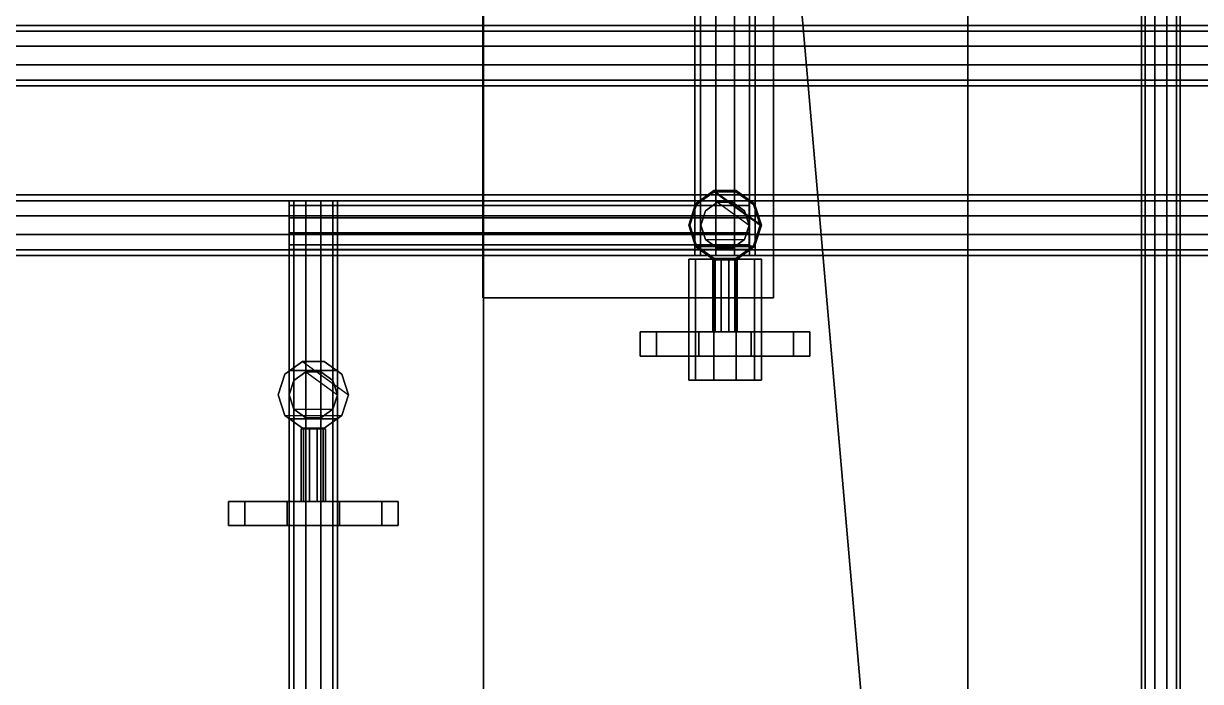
# Model space of a CAD drawing. Header units: millimetres. Extents: x -396 to 23232, y -842 to 31800.
# Drawn here: x 15410.3 to 15896.3, y 6961.6 to 7233.2 of the extents above; entities that cross this region are included whole.
import ezdxf

# ---------------------------------------------------------------- set-up
doc = ezdxf.new("R2010")
doc.units = ezdxf.units.MM
doc.layers.add('АР_3D_стены', color=8, linetype='Continuous')
for name, color, linetype, true_color in [('ВК_3D_Арматура', 7, 'Continuous', 0xb48c3c), ('ВК_3D_В1', 7, 'Continuous', 0x06b6d4), ('ВК_3D_Оборудование', 7, 'Continuous', 0xe2e8f0), ('ВК_3D_Т3', 7, 'Continuous', 0x16a34a), ('ВК_3D_Т4', 7, 'Continuous', 0x84cc16)]:
    doc.layers.add(name, color=color, linetype=linetype, true_color=true_color)

msp = doc.modelspace()

# ---------------------------------------------------------------- meshes
at = {"layer": 'АР_3D_стены'}
mesh = msp.add_polyface(dxfattribs=at)
corners = [(18040.2, 6049.6, 4050), (15010.2, 6049.6, 4050), (15010.2, 6119.6, 4050), (15010.2, 6119.6, 7550), (15010.2, 6049.6, 7550), (18040.2, 6049.6, 7550), (19899.3, 6049.6, 4050), (19760.2, 6049.6, 4050), (19760.2, 6119.6, 4050), (19760.2, 6119.6, 7550), (19760.2, 6049.6, 7550), (19899.3, 6049.6, 7550), (19000.2, 15699.6, 4050), (20200.2, 15699.6, 4050), (20200.2, 15299.6, 4050), (20200.2, 15299.6, 7550), (20200.2, 15699.6, 7550), (19000.2, 15699.6, 7550), (19538.3, 15299.6, 4050), (19000.2, 15299.6, 4050), (19000.2, 15299.6, 7550), (19538.3, 15299.6, 7550), (19800.2, 13599.6, 4050), (19300.2, 13599.6, 4050), (19300.2, 13999.6, 4050), (19300.2, 13999.6, 7550), (19300.2, 13599.6, 7550), (19800.2, 13599.6, 7550), (17300.2, 8749.6, 4050), (17300.2, 9049.6, 4050), (19800.2, 9049.6, 4050), (19800.2, 9049.6, 7550), (17300.2, 9049.6, 7550), (17300.2, 8749.6, 7550), (17900.2, 7449.6, 4050), (18000.2, 7449.6, 4050), (18000.2, 6449.6, 4050), (18000.2, 6449.6, 7550), (18000.2, 7449.6, 7550), (17900.2, 7449.6, 7550), (15600.2, 8749.6, 4050), (15800.2, 8749.6, 4050), (15800.2, 6449.6, 4050), (15800.2, 6449.6, 7550), (15800.2, 8749.6, 7550), (15600.2, 8749.6, 7550), (15050.2, 6179.6, 4050), (15050.2, 6449.6, 4050), (15600.2, 6449.6, 4050), (15600.2, 6449.6, 7550), (15050.2, 6449.6, 7550), (15050.2, 6179.6, 7550), (12800.2, 6449.6, 4050), (13250.2, 6449.6, 4050), (13250.2, 6179.6, 4050), (13250.2, 6179.6, 7550), (13250.2, 6449.6, 7550), (12800.2, 6449.6, 7550), (13290.2, 6049.6, 4050), (12800.2, 6049.6, 4050), (12800.2, 6049.6, 7550), (13290.2, 6049.6, 7550), (18040.2, 6119.6, 4050), (18040.2, 6119.6, 7550), (20200.2, 6049.6, 4050), (20200.2, 6049.6, 7550), (19800.2, 15299.6, 4050), (19800.2, 15299.6, 7550), (19538.3, 8749.6, 4050), (19538.3, 8749.6, 7550), (18000.2, 6179.6, 4050), (18000.2, 6179.6, 7550), (19800.2, 8749.6, 4050), (19800.2, 8749.6, 7550), (17900.2, 6449.6, 4050), (17900.2, 6449.6, 7550), (13290.2, 6119.6, 4050), (13290.2, 6119.6, 7550), (20200.2, 13999.6, 4050), (20200.2, 13999.6, 7550), (19800.2, 6179.6, 4050), (19800.2, 6179.6, 7550), (19800.2, 6449.6, 4050), (19800.2, 6449.6, 7550), (19800.2, 13999.6, 4050), (19800.2, 13999.6, 7550), (20200.2, 6449.6, 4050), (20200.2, 6449.6, 7550)]
mesh.append_faces([[corners[k] for k in face] for face in [(0, 1, 2), (3, 4, 5), (6, 7, 8), (9, 10, 11), (12, 13, 14), (15, 16, 17), (18, 19, 12), (17, 20, 21), (22, 23, 24), (25, 26, 27), (28, 29, 30), (31, 32, 33), (34, 35, 36), (37, 38, 39), (40, 41, 42), (43, 44, 45), (46, 47, 48), (49, 50, 51), (52, 53, 54), (55, 56, 57), (58, 59, 52), (57, 60, 61), (62, 0, 2), (3, 5, 63), (64, 6, 8), (9, 11, 65), (66, 18, 12), (17, 21, 67), (68, 28, 30), (31, 33, 69), (34, 36, 70), (71, 37, 39), (48, 40, 42), (43, 45, 49), (58, 52, 54), (55, 57, 61), (66, 12, 14), (15, 17, 67), (72, 68, 30), (31, 69, 73), (74, 34, 70), (71, 39, 75), (46, 48, 42), (43, 49, 51), (76, 58, 54), (55, 61, 77), (66, 14, 78), (79, 15, 67), (42, 74, 70), (71, 75, 43), (76, 54, 46), (51, 55, 77), (46, 42, 70), (71, 43, 51), (2, 76, 46), (51, 77, 3), (2, 46, 70), (71, 51, 3), (2, 70, 80), (81, 71, 3), (62, 2, 80), (81, 3, 63), (8, 62, 80), (81, 63, 9), (64, 8, 80), (81, 9, 65), (64, 80, 82), (83, 81, 65), (64, 82, 72), (73, 83, 65), (64, 72, 30), (31, 73, 65), (64, 30, 22), (27, 31, 65), (84, 66, 78), (79, 67, 85), (22, 24, 84), (85, 25, 27), (78, 64, 22), (27, 65, 79), (22, 84, 78), (79, 85, 27), (1, 2, 3, 4), (2, 76, 77, 3), (76, 58, 61, 77), (58, 59, 60, 61), (59, 52, 57, 60), (52, 53, 56, 57), (53, 54, 55, 56), (54, 46, 51, 55), (46, 47, 50, 51), (47, 48, 49, 50), (48, 40, 45, 49), (40, 41, 44, 45), (41, 42, 43, 44), (42, 74, 75, 43), (74, 34, 39, 75), (34, 35, 38, 39), (35, 36, 37, 38), (36, 70, 71, 37), (70, 80, 81, 71), (80, 82, 83, 81), (82, 72, 73, 83), (72, 68, 69, 73), (68, 28, 33, 69), (28, 29, 32, 33), (29, 30, 31, 32), (30, 22, 27, 31), (22, 23, 26, 27), (23, 24, 25, 26), (24, 84, 85, 25), (84, 84, 85, 85), (84, 66, 67, 85), (66, 18, 21, 67), (18, 19, 20, 21), (19, 12, 17, 20), (12, 13, 16, 17), (13, 14, 15, 16), (14, 78, 79, 15), (78, 86, 87, 79), (86, 86, 87, 87), (86, 64, 65, 87), (64, 6, 11, 65), (6, 7, 10, 11), (7, 8, 9, 10), (8, 62, 63, 9), (62, 0, 5, 63), (0, 1, 4, 5)]])
mesh = msp.add_polyface(dxfattribs=at)
corners = [(19800.2, 4099.6), (19800.2, 5949.6), (20070.2, 5949.6), (20070.2, 5949.6, 3650), (19800.2, 5949.6, 3650), (19800.2, 4099.6, 3650), (19800.2, 1427.5), (19800.2, 2299.6), (20070.2, 2299.6), (20070.2, 2299.6, 3650), (19800.2, 2299.6, 3650), (19800.2, 1427.5, 3650), (20200.2, 1299.6), (19800.2, 1299.6), (19800.2, 1299.6, 3650), (20200.2, 1299.6, 3650), (20130.2, 2339.6), (20200.2, 2339.6), (20200.2, 2339.6, 3650), (20130.2, 2339.6, 3650), (20200.2, 5989.6), (20200.2, 4059.6), (20130.2, 4059.6), (20130.2, 4059.6, 3650), (20200.2, 4059.6, 3650), (20200.2, 5989.6, 3650), (20200.2, 9474.6), (20200.2, 7709.6), (20130.2, 7709.6), (20130.2, 7709.6, 3650), (20200.2, 7709.6, 3650), (20200.2, 9474.6, 3650), (19800.2, 9049.6), (19800.2, 9474.6), (19800.2, 9474.6, 3650), (19800.2, 9049.6, 3650), (14600.2, 8749.6), (14600.2, 9049.6), (14600.2, 9049.6, 3650), (14600.2, 8749.6, 3650), (20070.2, 7749.6), (19800.2, 7749.6), (19800.2, 8749.6), (19800.2, 8749.6, 3650), (19800.2, 7749.6, 3650), (20070.2, 7749.6, 3650), (20070.2, 4099.6), (20070.2, 4099.6, 3650), (20130.2, 5989.6), (20130.2, 5989.6, 3650), (18538.2, 8749.6), (18538.2, 8749.6, 3650)]
mesh.append_faces([[corners[k] for k in face] for face in [(0, 1, 2), (3, 4, 5), (6, 7, 8), (9, 10, 11), (12, 13, 6), (11, 14, 15), (16, 17, 12), (15, 18, 19), (20, 21, 22), (23, 24, 25), (26, 27, 28), (29, 30, 31), (32, 33, 26), (31, 34, 35), (36, 37, 32), (35, 38, 39), (40, 41, 42), (43, 44, 45), (46, 0, 2), (3, 5, 47), (12, 6, 8), (9, 11, 15), (48, 20, 22), (23, 25, 49), (32, 26, 28), (29, 31, 35), (50, 36, 32), (35, 39, 51), (16, 12, 8), (9, 15, 19), (42, 50, 32), (35, 51, 43), (16, 8, 46), (47, 9, 19), (42, 32, 28), (29, 35, 43), (16, 46, 2), (3, 47, 19), (40, 42, 28), (29, 43, 45), (16, 2, 40), (45, 3, 19), (40, 28, 48), (49, 29, 45), (22, 16, 40), (45, 19, 23), (40, 48, 22), (23, 49, 45), (2, 40, 45, 3), (40, 41, 44, 45), (41, 42, 43, 44), (42, 50, 51, 43), (50, 36, 39, 51), (36, 37, 38, 39), (37, 32, 35, 38), (32, 33, 34, 35), (33, 26, 31, 34), (26, 27, 30, 31), (27, 28, 29, 30), (28, 48, 49, 29), (48, 20, 25, 49), (20, 21, 24, 25), (21, 22, 23, 24), (22, 16, 19, 23), (16, 17, 18, 19), (17, 12, 15, 18), (12, 13, 14, 15), (13, 6, 11, 14), (6, 7, 10, 11), (7, 8, 9, 10), (8, 46, 47, 9), (46, 0, 5, 47), (0, 1, 4, 5), (1, 2, 3, 4)]])
at = {"layer": 'ВК_3D_Арматура', "color": 33, "true_color": 0xbf9142}
mesh = msp.add_polyface(dxfattribs=at)
corners = [(15715, 7150, 4355), (15712.14, 7158.82, 4355), (15712.14, 7158.82, 4425), (15715, 7150, 4425), (15704.64, 7164.27, 4355), (15704.64, 7164.27, 4425), (15695.36, 7164.27, 4355), (15695.36, 7164.27, 4425), (15687.86, 7158.82, 4355), (15687.86, 7158.82, 4425), (15685, 7150, 4355), (15685, 7150, 4425), (15687.86, 7141.18, 4355), (15687.86, 7141.18, 4425), (15695.36, 7135.73, 4355), (15695.36, 7135.73, 4425), (15704.64, 7135.73, 4355), (15704.64, 7135.73, 4425), (15712.14, 7141.18, 4355), (15712.14, 7141.18, 4425)]
mesh.append_faces([[corners[k] for k in face] for face in [(0, 1, 2, 3), (1, 4, 5, 2), (4, 6, 7, 5), (6, 8, 9, 7), (8, 10, 11, 9), (10, 12, 13, 11), (12, 14, 15, 13), (14, 16, 17, 15), (16, 18, 19, 17), (18, 0, 3, 19), (18, 16, 14, 12), (3, 2, 5, 7)]])
mesh = msp.add_polyface(dxfattribs=at)
corners = [(15715, 7150, 4275), (15712.14, 7158.82, 4275), (15712.14, 7158.82, 4325), (15715, 7150, 4325), (15704.64, 7164.27, 4275), (15704.64, 7164.27, 4325), (15695.36, 7164.27, 4275), (15695.36, 7164.27, 4325), (15687.86, 7158.82, 4275), (15687.86, 7158.82, 4325), (15685, 7150, 4275), (15685, 7150, 4325), (15687.86, 7141.18, 4275), (15687.86, 7141.18, 4325), (15695.36, 7135.73, 4275), (15695.36, 7135.73, 4325), (15704.64, 7135.73, 4275), (15704.64, 7135.73, 4325), (15712.14, 7141.18, 4275), (15712.14, 7141.18, 4325)]
mesh.append_faces([[corners[k] for k in face] for face in [(0, 1, 2, 3), (1, 4, 5, 2), (4, 6, 7, 5), (6, 8, 9, 7), (8, 10, 11, 9), (10, 12, 13, 11), (12, 14, 15, 13), (14, 16, 17, 15), (16, 18, 19, 17), (18, 0, 3, 19), (18, 16, 14, 12), (3, 2, 5, 7)]])
mesh = msp.add_polyface(dxfattribs=at)
corners = [(15714.5, 7150, 4465), (15711.73, 7158.52, 4465), (15711.73, 7158.52, 4515), (15714.5, 7150, 4515), (15704.48, 7163.79, 4465), (15704.48, 7163.79, 4515), (15695.52, 7163.79, 4465), (15695.52, 7163.79, 4515), (15688.27, 7158.52, 4465), (15688.27, 7158.52, 4515), (15685.5, 7150, 4465), (15685.5, 7150, 4515), (15688.27, 7141.48, 4465), (15688.27, 7141.48, 4515), (15695.52, 7136.21, 4465), (15695.52, 7136.21, 4515), (15704.48, 7136.21, 4465), (15704.48, 7136.21, 4515), (15711.73, 7141.48, 4465), (15711.73, 7141.48, 4515)]
mesh.append_faces([[corners[k] for k in face] for face in [(0, 1, 2, 3), (1, 4, 5, 2), (4, 6, 7, 5), (6, 8, 9, 7), (8, 10, 11, 9), (10, 12, 13, 11), (12, 14, 15, 13), (14, 16, 17, 15), (16, 18, 19, 17), (18, 0, 3, 19), (18, 16, 14, 12), (3, 2, 5, 7)]])
at = {"layer": 'ВК_3D_Арматура', "color": 150, "true_color": 0x3b82f6}
mesh = msp.add_polyface(dxfattribs=at)
corners = [(15715, 7136, 4390), (15712.14, 7136, 4398.82), (15712.14, 7086, 4398.82), (15715, 7086, 4390), (15704.64, 7136, 4404.27), (15704.64, 7086, 4404.27), (15695.36, 7136, 4404.27), (15695.36, 7086, 4404.27), (15687.86, 7136, 4398.82), (15687.86, 7086, 4398.82), (15685, 7136, 4390), (15685, 7086, 4390), (15687.86, 7136, 4381.18), (15687.86, 7086, 4381.18), (15695.36, 7136, 4375.73), (15695.36, 7086, 4375.73), (15704.64, 7136, 4375.73), (15704.64, 7086, 4375.73), (15712.14, 7136, 4381.18), (15712.14, 7086, 4381.18)]
mesh.append_faces([[corners[k] for k in face] for face in [(0, 1, 2, 3), (1, 4, 5, 2), (4, 6, 7, 5), (6, 8, 9, 7), (8, 10, 11, 9), (10, 12, 13, 11), (12, 14, 15, 13), (14, 16, 17, 15), (16, 18, 19, 17), (18, 0, 3, 19), (18, 16, 14, 12), (3, 2, 5, 7)]])
at = {"layer": 'ВК_3D_Арматура', "color": 33, "true_color": 0xbf9142}
mesh = msp.add_polyface(dxfattribs=at)
corners = [(15705, 7136, 4490), (15704.05, 7136, 4492.94), (15704.05, 7106, 4492.94), (15705, 7106, 4490), (15701.55, 7136, 4494.76), (15701.55, 7106, 4494.76), (15698.45, 7136, 4494.76), (15698.45, 7106, 4494.76), (15695.95, 7136, 4492.94), (15695.95, 7106, 4492.94), (15695, 7136, 4490), (15695, 7106, 4490), (15695.95, 7136, 4487.06), (15695.95, 7106, 4487.06), (15698.45, 7136, 4485.24), (15698.45, 7106, 4485.24), (15701.55, 7136, 4485.24), (15701.55, 7106, 4485.24), (15704.05, 7136, 4487.06), (15704.05, 7106, 4487.06)]
mesh.append_faces([[corners[k] for k in face] for face in [(0, 1, 2, 3), (1, 4, 5, 2), (4, 6, 7, 5), (6, 8, 9, 7), (8, 10, 11, 9), (10, 12, 13, 11), (12, 14, 15, 13), (14, 16, 17, 15), (16, 18, 19, 17), (18, 0, 3, 19), (18, 16, 14, 12), (3, 2, 5, 7)]])
at = {"layer": 'ВК_3D_Арматура', "color": 62, "true_color": 0x84cc16}
mesh = msp.add_polyface(dxfattribs=at)
corners = [(15735, 7106, 4490), (15728.32, 7106, 4510.57), (15728.32, 7096, 4510.57), (15735, 7096, 4490), (15710.82, 7106, 4523.29), (15710.82, 7096, 4523.29), (15689.18, 7106, 4523.29), (15689.18, 7096, 4523.29), (15671.68, 7106, 4510.57), (15671.68, 7096, 4510.57), (15665, 7106, 4490), (15665, 7096, 4490), (15671.68, 7106, 4469.43), (15671.68, 7096, 4469.43), (15689.18, 7106, 4456.71), (15689.18, 7096, 4456.71), (15710.82, 7106, 4456.71), (15710.82, 7096, 4456.71), (15728.32, 7106, 4469.43), (15728.32, 7096, 4469.43)]
mesh.append_faces([[corners[k] for k in face] for face in [(0, 1, 2, 3), (1, 4, 5, 2), (4, 6, 7, 5), (6, 8, 9, 7), (8, 10, 11, 9), (10, 12, 13, 11), (12, 14, 15, 13), (14, 16, 17, 15), (16, 18, 19, 17), (18, 0, 3, 19), (18, 16, 14, 12), (3, 2, 5, 7)]])
at = {"layer": 'ВК_3D_Арматура', "color": 33, "true_color": 0xbf9142}
mesh = msp.add_polyface(dxfattribs=at)
corners = [(15544.5, 7080, 4275), (15541.73, 7088.52, 4275), (15541.73, 7088.52, 4325), (15544.5, 7080, 4325), (15534.48, 7093.79, 4275), (15534.48, 7093.79, 4325), (15525.52, 7093.79, 4275), (15525.52, 7093.79, 4325), (15518.27, 7088.52, 4275), (15518.27, 7088.52, 4325), (15515.5, 7080, 4275), (15515.5, 7080, 4325), (15518.27, 7071.48, 4275), (15518.27, 7071.48, 4325), (15525.52, 7066.21, 4275), (15525.52, 7066.21, 4325), (15534.48, 7066.21, 4275), (15534.48, 7066.21, 4325), (15541.73, 7071.48, 4275), (15541.73, 7071.48, 4325)]
mesh.append_faces([[corners[k] for k in face] for face in [(0, 1, 2, 3), (1, 4, 5, 2), (4, 6, 7, 5), (6, 8, 9, 7), (8, 10, 11, 9), (10, 12, 13, 11), (12, 14, 15, 13), (14, 16, 17, 15), (16, 18, 19, 17), (18, 0, 3, 19), (18, 16, 14, 12), (3, 2, 5, 7)]])
mesh = msp.add_polyface(dxfattribs=at)
corners = [(15535, 7066, 4300), (15534.05, 7066, 4302.94), (15534.05, 7036, 4302.94), (15535, 7036, 4300), (15531.55, 7066, 4304.76), (15531.55, 7036, 4304.76), (15528.45, 7066, 4304.76), (15528.45, 7036, 4304.76), (15525.95, 7066, 4302.94), (15525.95, 7036, 4302.94), (15525, 7066, 4300), (15525, 7036, 4300), (15525.95, 7066, 4297.06), (15525.95, 7036, 4297.06), (15528.45, 7066, 4295.24), (15528.45, 7036, 4295.24), (15531.55, 7066, 4295.24), (15531.55, 7036, 4295.24), (15534.05, 7066, 4297.06), (15534.05, 7036, 4297.06)]
mesh.append_faces([[corners[k] for k in face] for face in [(0, 1, 2, 3), (1, 4, 5, 2), (4, 6, 7, 5), (6, 8, 9, 7), (8, 10, 11, 9), (10, 12, 13, 11), (12, 14, 15, 13), (14, 16, 17, 15), (16, 18, 19, 17), (18, 0, 3, 19), (18, 16, 14, 12), (3, 2, 5, 7)]])
at = {"layer": 'ВК_3D_Арматура', "color": 62, "true_color": 0x84cc16}
mesh = msp.add_polyface(dxfattribs=at)
corners = [(15565, 7036, 4300), (15558.32, 7036, 4320.57), (15558.32, 7026, 4320.57), (15565, 7026, 4300), (15540.82, 7036, 4333.29), (15540.82, 7026, 4333.29), (15519.18, 7036, 4333.29), (15519.18, 7026, 4333.29), (15501.68, 7036, 4320.57), (15501.68, 7026, 4320.57), (15495, 7036, 4300), (15495, 7026, 4300), (15501.68, 7036, 4279.43), (15501.68, 7026, 4279.43), (15519.18, 7036, 4266.71), (15519.18, 7026, 4266.71), (15540.82, 7036, 4266.71), (15540.82, 7026, 4266.71), (15558.32, 7036, 4279.43), (15558.32, 7026, 4279.43)]
mesh.append_faces([[corners[k] for k in face] for face in [(0, 1, 2, 3), (1, 4, 5, 2), (4, 6, 7, 5), (6, 8, 9, 7), (8, 10, 11, 9), (10, 12, 13, 11), (12, 14, 15, 13), (14, 16, 17, 15), (16, 18, 19, 17), (18, 0, 3, 19), (18, 16, 14, 12), (3, 2, 5, 7)]])
at = {"layer": 'ВК_3D_В1'}
mesh = msp.add_polyface(dxfattribs=at)
corners = [(15888, 7403, 3870), (15886.47, 7403, 3874.7), (15886.47, 6812, 3874.7), (15888, 6812, 3870), (15882.47, 7403, 3877.61), (15882.47, 6812, 3877.61), (15877.53, 7403, 3877.61), (15877.53, 6812, 3877.61), (15873.53, 7403, 3874.7), (15873.53, 6812, 3874.7), (15872, 7403, 3870), (15872, 6812, 3870), (15873.53, 7403, 3865.3), (15873.53, 6812, 3865.3), (15877.53, 7403, 3862.39), (15877.53, 6812, 3862.39), (15882.47, 7403, 3862.39), (15882.47, 6812, 3862.39), (15886.47, 7403, 3865.3), (15886.47, 6812, 3865.3)]
mesh.append_faces([[corners[k] for k in face] for face in [(0, 1, 2, 3), (1, 4, 5, 2), (4, 6, 7, 5), (6, 8, 9, 7), (8, 10, 11, 9), (10, 12, 13, 11), (12, 14, 15, 13), (14, 16, 17, 15), (16, 18, 19, 17), (18, 0, 3, 19), (18, 16, 14, 12), (3, 2, 5, 7)]])
mesh = msp.add_polyface(dxfattribs=at)
corners = [(19212.5, 7207.5, 3150), (19212.5, 7209.89, 3157.35), (12807.5, 7209.89, 3157.35), (12807.5, 7207.5, 3150), (19212.5, 7216.14, 3161.89), (12807.5, 7216.14, 3161.89), (19212.5, 7223.86, 3161.89), (12807.5, 7223.86, 3161.89), (19212.5, 7230.11, 3157.35), (12807.5, 7230.11, 3157.35), (19212.5, 7232.5, 3150), (12807.5, 7232.5, 3150), (19212.5, 7230.11, 3142.65), (12807.5, 7230.11, 3142.65), (19212.5, 7223.86, 3138.11), (12807.5, 7223.86, 3138.11), (19212.5, 7216.14, 3138.11), (12807.5, 7216.14, 3138.11), (19212.5, 7209.89, 3142.65), (12807.5, 7209.89, 3142.65)]
mesh.append_faces([[corners[k] for k in face] for face in [(0, 1, 2, 3), (1, 4, 5, 2), (4, 6, 7, 5), (6, 8, 9, 7), (8, 10, 11, 9), (10, 12, 13, 11), (12, 14, 15, 13), (14, 16, 17, 15), (16, 18, 19, 17), (18, 0, 3, 19), (18, 16, 14, 12), (3, 2, 5, 7)]])
at = {"layer": 'ВК_3D_Оборудование', "color": 254, "true_color": 0xe2e8f0}
mesh = msp.add_polyface(dxfattribs=at)
corners = [(15600, 7120, 4300), (15600, 8020, 4300), (15720, 8020, 4300), (15720, 7120, 4300), (15600, 7120, 4950), (15720, 7120, 4950), (15720, 8020, 4950), (15600, 8020, 4950)]
mesh.append_faces([[corners[k] for k in face] for face in [(0, 1, 2, 3), (4, 5, 6, 7), (0, 3, 5, 4), (3, 2, 6, 5), (2, 1, 7, 6), (1, 0, 4, 7)]])
at = {"layer": 'ВК_3D_Т3'}
mesh = msp.add_polyface(dxfattribs=at)
corners = [(15712.5, 7962.5, 4550), (15710.11, 7962.5, 4557.35), (15710.11, 7137.5, 4557.35), (15712.5, 7137.5, 4550), (15703.86, 7962.5, 4561.89), (15703.86, 7137.5, 4561.89), (15696.14, 7962.5, 4561.89), (15696.14, 7137.5, 4561.89), (15689.89, 7962.5, 4557.35), (15689.89, 7137.5, 4557.35), (15687.5, 7962.5, 4550), (15687.5, 7137.5, 4550), (15689.89, 7962.5, 4542.65), (15689.89, 7137.5, 4542.65), (15696.14, 7962.5, 4538.11), (15696.14, 7137.5, 4538.11), (15703.86, 7962.5, 4538.11), (15703.86, 7137.5, 4538.11), (15710.11, 7962.5, 4542.65), (15710.11, 7137.5, 4542.65)]
mesh.append_faces([[corners[k] for k in face] for face in [(0, 1, 2, 3), (1, 4, 5, 2), (4, 6, 7, 5), (6, 8, 9, 7), (8, 10, 11, 9), (10, 12, 13, 11), (12, 14, 15, 13), (14, 16, 17, 15), (16, 18, 19, 17), (18, 0, 3, 19), (18, 16, 14, 12), (3, 2, 5, 7)]])
mesh = msp.add_polyface(dxfattribs=at)
corners = [(19332.5, 7137.5, 3100), (19332.5, 7139.89, 3107.35), (12887.5, 7139.89, 3107.35), (12887.5, 7137.5, 3100), (19332.5, 7146.14, 3111.89), (12887.5, 7146.14, 3111.89), (19332.5, 7153.86, 3111.89), (12887.5, 7153.86, 3111.89), (19332.5, 7160.11, 3107.35), (12887.5, 7160.11, 3107.35), (19332.5, 7162.5, 3100), (12887.5, 7162.5, 3100), (19332.5, 7160.11, 3092.65), (12887.5, 7160.11, 3092.65), (19332.5, 7153.86, 3088.11), (12887.5, 7153.86, 3088.11), (19332.5, 7146.14, 3088.11), (12887.5, 7146.14, 3088.11), (19332.5, 7139.89, 3092.65), (12887.5, 7139.89, 3092.65)]
mesh.append_faces([[corners[k] for k in face] for face in [(0, 1, 2, 3), (1, 4, 5, 2), (4, 6, 7, 5), (6, 8, 9, 7), (8, 10, 11, 9), (10, 12, 13, 11), (12, 14, 15, 13), (14, 16, 17, 15), (16, 18, 19, 17), (18, 0, 3, 19), (18, 16, 14, 12), (3, 2, 5, 7)]])
at = {"layer": 'ВК_3D_Т4'}
mesh = msp.add_polyface(dxfattribs=at)
corners = [(15710, 7140, 3925), (15710, 7141.91, 3930.88), (15520, 7141.91, 3930.88), (15520, 7140, 3925), (15710, 7146.91, 3934.51), (15520, 7146.91, 3934.51), (15710, 7153.09, 3934.51), (15520, 7153.09, 3934.51), (15710, 7158.09, 3930.88), (15520, 7158.09, 3930.88), (15710, 7160, 3925), (15520, 7160, 3925), (15710, 7158.09, 3919.12), (15520, 7158.09, 3919.12), (15710, 7153.09, 3915.49), (15520, 7153.09, 3915.49), (15710, 7146.91, 3915.49), (15520, 7146.91, 3915.49), (15710, 7141.91, 3919.12), (15520, 7141.91, 3919.12)]
mesh.append_faces([[corners[k] for k in face] for face in [(0, 1, 2, 3), (1, 4, 5, 2), (4, 6, 7, 5), (6, 8, 9, 7), (8, 10, 11, 9), (10, 12, 13, 11), (12, 14, 15, 13), (14, 16, 17, 15), (16, 18, 19, 17), (18, 0, 3, 19), (18, 16, 14, 12), (3, 2, 5, 7)]])
mesh = msp.add_polyface(dxfattribs=at)
corners = [(15540, 7160, 3925), (15538.09, 7160, 3930.88), (15538.09, 7070, 3930.88), (15540, 7070, 3925), (15533.09, 7160, 3934.51), (15533.09, 7070, 3934.51), (15526.91, 7160, 3934.51), (15526.91, 7070, 3934.51), (15521.91, 7160, 3930.88), (15521.91, 7070, 3930.88), (15520, 7160, 3925), (15520, 7070, 3925), (15521.91, 7160, 3919.12), (15521.91, 7070, 3919.12), (15526.91, 7160, 3915.49), (15526.91, 7070, 3915.49), (15533.09, 7160, 3915.49), (15533.09, 7070, 3915.49), (15538.09, 7160, 3919.12), (15538.09, 7070, 3919.12)]
mesh.append_faces([[corners[k] for k in face] for face in [(0, 1, 2, 3), (1, 4, 5, 2), (4, 6, 7, 5), (6, 8, 9, 7), (8, 10, 11, 9), (10, 12, 13, 11), (12, 14, 15, 13), (14, 16, 17, 15), (16, 18, 19, 17), (18, 0, 3, 19), (18, 16, 14, 12), (3, 2, 5, 7)]])
mesh = msp.add_polyface(dxfattribs=at)
corners = [(15710, 7150, 4560), (15708.09, 7155.88, 4560), (15708.09, 7155.88, 3915), (15710, 7150, 3915), (15703.09, 7159.51, 4560), (15703.09, 7159.51, 3915), (15696.91, 7159.51, 4560), (15696.91, 7159.51, 3915), (15691.91, 7155.88, 4560), (15691.91, 7155.88, 3915), (15690, 7150, 4560), (15690, 7150, 3915), (15691.91, 7144.12, 4560), (15691.91, 7144.12, 3915), (15696.91, 7140.49, 4560), (15696.91, 7140.49, 3915), (15703.09, 7140.49, 4560), (15703.09, 7140.49, 3915), (15708.09, 7144.12, 4560), (15708.09, 7144.12, 3915)]
mesh.append_faces([[corners[k] for k in face] for face in [(0, 1, 2, 3), (1, 4, 5, 2), (4, 6, 7, 5), (6, 8, 9, 7), (8, 10, 11, 9), (10, 12, 13, 11), (12, 14, 15, 13), (14, 16, 17, 15), (16, 18, 19, 17), (18, 0, 3, 19), (18, 16, 14, 12), (3, 2, 5, 7)]])
mesh = msp.add_polyface(dxfattribs=at)
corners = [(15540, 7090, 4300), (15538.09, 7090, 4305.88), (15538.09, 6660, 4305.88), (15540, 6660, 4300), (15533.09, 7090, 4309.51), (15533.09, 6660, 4309.51), (15526.91, 7090, 4309.51), (15526.91, 6660, 4309.51), (15521.91, 7090, 4305.88), (15521.91, 6660, 4305.88), (15520, 7090, 4300), (15520, 6660, 4300), (15521.91, 7090, 4294.12), (15521.91, 6660, 4294.12), (15526.91, 7090, 4290.49), (15526.91, 6660, 4290.49), (15533.09, 7090, 4290.49), (15533.09, 6660, 4290.49), (15538.09, 7090, 4294.12), (15538.09, 6660, 4294.12)]
mesh.append_faces([[corners[k] for k in face] for face in [(0, 1, 2, 3), (1, 4, 5, 2), (4, 6, 7, 5), (6, 8, 9, 7), (8, 10, 11, 9), (10, 12, 13, 11), (12, 14, 15, 13), (14, 16, 17, 15), (16, 18, 19, 17), (18, 0, 3, 19), (18, 16, 14, 12), (3, 2, 5, 7)]])
mesh = msp.add_polyface(dxfattribs=at)
corners = [(15540, 7080, 3915), (15538.09, 7085.88, 3915), (15538.09, 7085.88, 4310), (15540, 7080, 4310), (15533.09, 7089.51, 3915), (15533.09, 7089.51, 4310), (15526.91, 7089.51, 3915), (15526.91, 7089.51, 4310), (15521.91, 7085.88, 3915), (15521.91, 7085.88, 4310), (15520, 7080, 3915), (15520, 7080, 4310), (15521.91, 7074.12, 3915), (15521.91, 7074.12, 4310), (15526.91, 7070.49, 3915), (15526.91, 7070.49, 4310), (15533.09, 7070.49, 3915), (15533.09, 7070.49, 4310), (15538.09, 7074.12, 3915), (15538.09, 7074.12, 4310)]
mesh.append_faces([[corners[k] for k in face] for face in [(0, 1, 2, 3), (1, 4, 5, 2), (4, 6, 7, 5), (6, 8, 9, 7), (8, 10, 11, 9), (10, 12, 13, 11), (12, 14, 15, 13), (14, 16, 17, 15), (16, 18, 19, 17), (18, 0, 3, 19), (18, 16, 14, 12), (3, 2, 5, 7)]])

doc.saveas('drawing.dxf')
